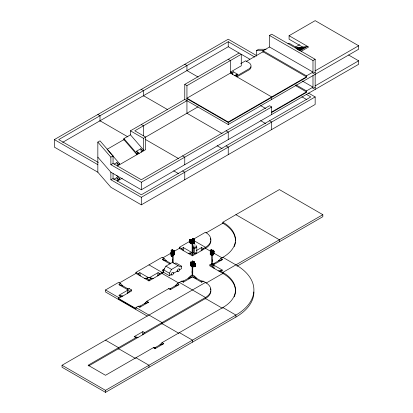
<?xml version="1.0" encoding="UTF-8"?>
<svg xmlns="http://www.w3.org/2000/svg" width="413" height="413" viewBox="0 0 413 413"><rect width="100%" height="100%" fill="white"/><g stroke="black" fill="none" stroke-linecap="round" stroke-linejoin="round"><path stroke-width="0.62" d="M129.414 291.222L127.679 290.215L127.245 293.478L129.414 291.222L131.587 289.967L131.587 290.969L118.552 298.496L135.934 308.537M144.627 332.625L142.888 331.624L142.454 334.886L144.627 332.625L205.478 297.494A18.44 10.645 0 0 0 205.478 282.435L203.304 281.181L201.131 280.933L195.7 277.794M159.841 273.654L158.102 272.652L157.668 275.915L159.841 273.654L163.646 271.46M203.304 248.559L201.57 247.557L201.131 250.82L203.304 248.559L205.478 247.304A18.44 10.645 0 0 0 205.478 232.251L194.069 238.838M192.133 253.582L192.747 253.582L192.133 253.582L192.133 244.171M192.737 253.623L192.747 244.171M192.747 266.127L192.737 276.209L192.221 276.039M211.693 264.872L212.308 264.872L211.693 264.872L211.693 254.836M212.297 264.919L212.308 261.109M237.578 74.226L234.754 75.605L237.578 74.226L233.231 71.717L232.581 74.35L231.492 72.719L230.408 72.094L241.269 65.822L241.269 54.279L186.939 85.646L184.766 84.391L184.766 99.445L130.436 130.813L130.436 134.829L143.476 149.883L142.392 150.513L141.303 152.144L140.833 148.716L136.486 151.225L138.045 153.022L139.129 153.399L136.486 151.225M147.302 316.105L105.511 291.976L105.511 289.967L118.552 297.494L118.552 299.002L135.934 309.038L135.934 307.53L138.107 306.276L139.847 307.282L140.281 306.028L145.737 302.874M146.801 301.258L148.541 302.264L144.627 303.519L146.801 301.258L168.535 288.713L170.275 289.714L170.708 288.46L176.681 285.011M153.321 347.684L155.061 348.686L155.494 347.431L153.321 347.684L105.511 375.288L88.124 365.247L135.934 337.643L138.107 337.395L134.199 336.641L142.888 331.624M181.575 281.181L183.31 282.187L183.749 280.933L181.575 281.181L177.229 283.695L175.055 285.951L178.963 284.696L177.229 283.695M234.254 296.833A43.029 24.842 0 0 0 222.865 273.406L209.825 265.874L209.825 264.872L211.998 263.618L213.738 264.619L214.171 263.365L219.608 260.231M171.338 274.547L169.356 275.693L163.703 272.43L163.703 269.921L165.876 266.158L172.397 262.389L180.218 266.906L181.524 266.158L181.524 268.667L179.541 269.813M169.356 275.693L169.356 273.184L171.529 269.415L178.044 265.652M114.21 164.085L116.931 162.521L117.395 165.943L118.485 164.312L119.569 163.687L107.793 150.089M113.668 179.459L116.931 177.575L117.395 181.002L118.485 179.371L119.569 178.741L116.626 175.344M172.572 259.849L172.391 261.037L172.572 255.461M192.737 266.173L192.174 266.215M192.133 272.399L192.257 272.229C191.74 271.062 193.139 271.062 192.623 272.229L192.133 272.435M212.308 259.849L212.489 261.037M190.269 276.163L188.096 278.424L192.004 277.169L190.269 276.163L192.437 274.908L194.611 276.163L196.784 278.424L192.876 277.169L194.611 276.163M220.692 258.6L218.518 260.856L222.431 259.601L220.692 258.6L222.865 257.345L235.906 264.872A61.47 35.487 0 0 1 235.906 315.062L235.906 317.065L105.511 392.35L62.048 367.255L62.048 365.247L205.478 282.435M162.015 342.666L159.841 344.922L163.754 343.668L162.015 342.666L222.865 307.53L235.906 315.062L105.511 390.342L62.048 365.247M308.475 93.075L315.16 96.936L315.16 104.463L141.303 204.843L110.88 187.275L97.84 172.221L54.371 147.126L54.371 139.594L228.234 39.22L256.447 55.507M254.821 57.082L228.234 41.728L58.718 139.594L98.335 162.469M62.626 142.361L228.234 46.746L249.839 59.219M184.766 84.391L239.096 53.019M263.004 52.27L263.004 50.763L306.467 75.858L312.987 72.094L269.524 46.999L269.524 35.456L271.697 34.202L315.16 59.296L315.16 89.409M97.84 172.221L97.84 142.103L100.013 140.848L113.048 155.907L113.048 163.434L141.303 179.748L269.524 105.718L271.697 106.972L271.697 114.504M256.483 56.158L256.483 50.51L258.657 49.255L266.106 49.255M240.727 63.623L245.616 60.799L247.79 62.053A8.152 4.703 0 0 1 247.79 69.585L236.928 75.858L235.838 75.228M263.004 50.763L269.524 46.999M303.054 47.283L289.085 39.22L289.085 35.709L315.16 20.65L358.629 45.745L358.629 49.255L228.234 124.54L184.766 99.445M246.163 61.491L263.004 51.764L306.467 76.859L228.234 122.031L186.939 98.191L230.408 73.096L271.697 96.936L271.697 99.445M231.492 72.719L233.231 71.717M186.939 100.7L134.783 130.813L145.65 137.085L145.65 149.635L117.395 165.943M123.915 140.1L123.915 138.592L130.436 134.829M287.995 43.861L289.085 43.236L297.778 48.254M107.075 149.32L123.915 139.594L136.956 154.653L136.956 153.651L123.915 138.592M295.187 47.237L299.626 44.676M296.147 48.44L297.778 47.5M296.147 48.946L298.862 47.376M297.231 48.817L299.952 47.252M297.231 49.323L301.036 47.123M271.697 106.972L141.303 182.257L110.88 164.689L110.88 157.162L113.048 155.907M130.436 130.813L143.476 138.34L198.085 106.812M297.778 49.508L302.12 46.999M298.32 49.694L303.209 46.875L303.209 47.376M298.32 50.2L304.293 46.746M299.404 50.071L305.383 46.623M299.404 50.577L306.467 46.499M299.952 50.763L307.556 46.37M301.036 51.393L308.64 46.999L289.085 35.709M110.88 164.689L113.048 163.434M136.956 153.651L138.045 153.022M269.524 35.456L312.987 60.551L315.16 59.296M97.84 157.162L110.88 172.221L110.88 179.748L113.048 178.493L141.303 194.802L310.813 96.936L306.353 94.36M117.395 181.002L122.289 178.179M315.16 70.84L358.629 45.745M315.16 72.342L312.987 73.597L312.987 60.551M295.884 84.799L306.467 90.912L312.987 87.148L302.399 81.036M315.16 85.894L358.629 60.799L358.629 64.314L141.303 189.784L110.88 172.221M271.697 111.995L306.467 91.918L295.326 85.481M271.697 112.496L306.467 92.419L306.467 90.912M315.16 87.401L312.987 88.656L312.987 75.605M110.88 179.748L141.303 197.311L315.16 96.936M194.007 243.19L192.267 244.197L189.484 242.586L189.484 239.777L191.049 240.428M171.318 252.761L171.318 250.469L172.706 249.664L172.882 250.913M172.882 249.767L171.318 250.469M190.119 242.756C192.572 245.425 189.097 236.809 192.437 240.03C191.364 243.448 196.314 238.848 192.437 241.233M192.437 239.617L192.613 238.373L194.007 239.173L194.007 243.391L192.613 244.197L191.513 243.556M171.674 250.65A0.676 0.392 -60 0 0 171.534 251.119L171.142 250.846A0.614 0.356 -60 0 1 171.41 250.226A0.614 0.356 -60 0 1 171.885 250.061M190.181 239.927L191.049 239.426M191.57 239.525L192.437 239.024L193.31 239.525L194.007 239.173M189.268 240.98L189.701 240.733A0.676 0.392 60 0 1 190.181 240.454A0.676 0.392 60 0 1 190.656 241.285L190.181 241.507A0.614 0.356 60 0 0 189.743 240.758L189.701 240.733A0.676 0.392 60 0 0 189.268 240.98L189.743 240.758A0.614 0.356 60 0 1 190.398 240.696A0.614 0.356 60 0 1 190.398 241.569A0.614 0.356 60 0 1 189.743 240.758A0.614 0.356 60 0 0 189.309 241.006M190.656 240.531L191.136 240.304A0.614 0.356 60 0 1 191.787 240.247A0.614 0.356 60 0 1 191.787 241.115A0.614 0.356 60 0 1 191.136 240.304L191.09 240.278A0.676 0.392 60 0 1 191.57 240.005A0.676 0.392 60 0 1 192.05 240.831L191.617 241.084A0.614 0.356 60 0 0 191.136 240.304A0.614 0.356 60 0 0 190.703 240.557L190.656 240.531A0.676 0.392 60 0 1 191.136 240.252A0.676 0.392 60 0 1 191.617 241.084L192.05 240.831M105.511 289.967L118.552 282.435L120.725 283.695L122.898 285.951L118.985 284.696L120.725 283.695M119.094 283.127L135.934 273.406L135.934 272.399L162.015 257.345L164.188 258.6L166.362 260.856L162.448 259.601L164.188 258.6M179.402 248.812L179.402 247.304L189.722 241.347M222.865 257.345A43.029 24.842 0 0 0 222.865 222.209L279.369 189.588L322.832 214.683L322.832 216.691L237.021 266.235M172.36 252.828L171.488 253.329L171.663 256.287L171.663 253.479L173.052 252.673L172.36 252.828L171.142 252.1A0.614 0.356 -60 0 1 171.576 251.347M192.267 244.197L192.267 240.18L193.31 239.525L193.31 241.249M171.488 255.637L170.621 255.136L170.621 252.828L171.488 252.322L171.488 250.567L173.052 251.471L173.052 255.487L172.882 254.836M173.052 251.471L174.446 250.67L174.446 254.682L171.663 256.287M171.576 252.348L171.534 252.374A0.676 0.392 -60 0 1 171.674 251.904M189.268 242.235L189.743 242.013A0.676 0.392 60 0 1 190.181 241.708A0.676 0.392 60 0 1 190.656 242.539L190.223 242.787A0.676 0.392 60 0 0 189.743 241.961A0.676 0.392 60 0 0 189.268 242.235L189.309 242.261A0.614 0.356 60 0 1 189.743 242.013A0.614 0.356 60 0 1 190.398 241.951A0.614 0.356 60 0 1 190.398 242.823A0.614 0.356 60 0 1 189.743 242.013L189.743 242.013A0.614 0.356 60 0 1 190.181 242.761L190.656 242.539M193.743 239.803L194.224 239.576L193.785 239.829M162.557 258.032L170.708 253.329M173.966 251.445L179.402 248.311L192.437 255.838L205.478 248.311A18.44 10.645 0 0 0 210.878 240.779M191.09 241.533L190.656 241.786L191.136 241.559A0.614 0.356 60 0 1 191.787 241.502A0.614 0.356 60 0 1 191.787 242.369A0.614 0.356 60 0 1 191.136 241.559L191.09 241.533A0.676 0.392 60 0 1 191.57 241.259A0.676 0.392 60 0 1 192.05 242.085L191.57 242.312A0.614 0.356 60 0 0 191.136 241.559A0.676 0.392 60 0 0 190.656 241.786A0.614 0.356 60 0 1 191.136 241.559A0.676 0.392 60 0 1 191.617 242.338L191.617 242.338M206.025 232.937L222.865 223.216A43.029 24.842 0 0 1 235.467 240.779M189.484 242.586L189.66 239.679L191.049 240.48L189.484 239.777M171.663 252.926L172.185 252.627L172.706 252.926M174.622 251.847A0.614 0.356 -60 0 0 174.183 251.594L174.663 251.822L174.183 251.594A0.614 0.356 -60 0 0 173.749 252.348L173.315 252.1M171.488 253.381L172.882 252.575M192.437 241.285L193.831 240.48M173.708 252.374L173.749 252.348A0.676 0.392 -60 0 1 174.183 251.548A0.676 0.392 -60 0 1 174.663 251.822M174.059 251.243A0.676 0.392 60 0 1 174.663 252.126L174.229 252.374A0.676 0.392 60 0 0 174.09 251.904M193.743 241.058L194.224 240.831A0.676 0.392 60 0 0 193.867 240.092A0.614 0.356 60 0 1 194.177 240.805M135.934 272.399L138.107 273.654L139.847 272.652L148.541 277.67L146.801 278.672L144.627 278.424L148.541 277.67M173.228 253.907A0.614 0.356 -60 0 0 172.794 253.654L173.274 253.881A0.676 0.392 -60 0 0 172.794 253.603L172.794 253.654A0.614 0.356 -60 0 0 172.36 254.408L172.314 254.434A0.676 0.392 -60 0 1 172.794 253.603A0.676 0.392 -60 0 0 172.36 253.355A0.676 0.392 -60 0 0 171.88 254.181L172.36 254.408M173.274 253.381A0.676 0.392 -60 0 1 173.749 252.549A0.676 0.392 -60 0 1 174.229 252.828L174.183 252.854A0.614 0.356 -60 0 0 173.749 253.603L173.315 253.355M179.402 247.304L181.575 248.559L183.31 247.557L192.004 252.575L190.269 253.582L188.096 253.329L192.004 252.575M192.83 242.085L193.31 242.312A0.614 0.356 -60 0 1 193.743 241.559L193.785 241.533A0.676 0.392 -60 0 0 193.31 241.259A0.676 0.392 -60 0 0 192.83 242.085L193.31 242.312M173.708 253.628L173.749 253.603A0.676 0.392 -60 0 1 174.183 252.802A0.676 0.392 -60 0 1 174.663 253.076L174.622 253.102A0.614 0.356 -60 0 0 174.183 252.854L174.663 253.076M194.224 241.786L193.743 241.559A0.676 0.392 -60 0 1 194.224 241.786L194.177 241.811A0.614 0.356 -60 0 0 193.743 241.559A0.676 0.392 -60 0 0 193.263 242.338M174.663 253.381L174.183 253.603L174.663 253.381A0.676 0.392 60 0 0 174.059 252.498M193.743 242.312L194.224 242.085L193.785 242.338M192.05 243.34L191.617 243.593A0.676 0.392 60 0 0 191.136 242.761A0.676 0.392 60 0 0 190.656 243.04L191.136 242.813A0.614 0.356 60 0 1 191.787 242.756A0.614 0.356 60 0 1 191.787 243.624A0.614 0.356 60 0 1 191.136 242.813L191.09 242.787A0.676 0.392 60 0 1 191.57 242.514A0.676 0.392 60 0 1 192.05 243.34L191.57 243.567A0.614 0.356 60 0 0 191.136 242.813A0.614 0.356 60 0 0 190.703 243.066M171.88 255.435L171.927 255.41A0.676 0.392 -60 0 1 172.36 254.609A0.676 0.392 -60 0 1 172.835 254.883L173.274 255.136A0.676 0.392 -60 0 0 172.794 254.857A0.676 0.392 -60 0 0 172.314 255.688L171.88 255.435L172.36 255.662A0.614 0.356 -60 0 1 172.794 254.909L172.835 254.883A0.614 0.356 -60 0 1 173.228 255.162M173.274 254.635L173.749 254.857A0.614 0.356 -60 0 1 174.183 254.109L174.229 254.083A0.676 0.392 -60 0 0 173.749 253.804A0.676 0.392 -60 0 0 173.274 254.635L173.708 254.883A0.676 0.392 -60 0 1 174.183 254.057A0.676 0.392 -60 0 1 174.663 254.331L174.622 254.356A0.614 0.356 -60 0 0 174.183 254.109L174.663 254.331M194.177 243.066A0.614 0.356 -60 0 0 193.743 242.813L194.224 243.04L193.743 242.813A0.614 0.356 -60 0 0 193.31 243.567L192.876 243.314M192.437 244.042L193.31 243.541M171.488 256.189L174.446 254.48M193.31 252.828L193.31 247.81L194.394 247.18M193.31 247.81L194.611 248.559L196.784 247.304L196.784 252.322L192.437 254.836L190.269 253.582M118.985 284.696L127.679 289.714L129.414 288.713L131.587 289.967M118.985 295.238L122.898 295.987L120.725 296.24L118.985 295.238L127.679 290.215M149.408 277.67L153.321 278.424L151.148 278.672L149.408 277.67L158.102 272.652M163.754 270.892L162.448 270.143L164.622 268.889M196.134 250.696L201.57 247.557M174.57 263.644L175.871 262.895L181.524 266.158M118.552 297.494L120.725 296.24M146.801 278.672L148.974 279.926L151.148 278.672M135.934 273.406L148.974 280.933L163.646 272.461M213.562 254.682L211.823 255.487L210.434 254.682L210.434 250.469L211.823 249.664L211.998 250.319L212.871 250.82L213.562 250.67L213.562 254.682L212.174 255.487L210.434 254.48M193.31 266.127L192.267 266.777L190.873 265.977L190.873 261.961L191.57 262.11L192.437 261.61L193.31 262.11L194.007 261.759L194.007 263.479M192.437 262.203L192.613 260.959L194.007 261.759M210.821 251.378A0.614 0.356 -60 0 1 210.821 250.665A0.676 0.392 -60 0 0 210.651 251.119L210.258 250.846A0.614 0.356 -60 0 1 210.527 250.226A0.614 0.356 -60 0 1 211.002 250.061M211.998 249.767L210.434 250.469M211.998 250.319L211.131 250.82L210.609 250.567L210.434 254.682M190.656 263.117L191.136 262.89A0.614 0.356 60 0 1 191.787 262.833A0.614 0.356 60 0 1 191.787 263.7A0.614 0.356 60 0 1 191.136 262.89L191.09 262.864A0.676 0.392 60 0 1 191.57 262.591A0.676 0.392 60 0 1 192.05 263.417L191.57 263.644A0.614 0.356 60 0 0 191.136 262.89A0.614 0.356 60 0 0 190.703 263.138L190.656 263.117A0.676 0.392 60 0 1 191.136 262.838A0.676 0.392 60 0 1 191.617 263.67L191.57 263.644M212.287 250.603L213.392 250.164L213.392 254.584M210.609 251.77L211.998 252.524M211.998 250.97L213.392 250.164M173.455 273.323L177.425 271.031L176.996 270.851A1.538 0.888 -60 0 0 178.044 271.176M190.656 263.417L190.703 263.391A0.614 0.356 -60 0 1 191.023 262.72A0.676 0.392 -60 0 0 190.656 263.417L191.136 263.644M213 251.021L212.519 250.794A0.614 0.356 -60 0 0 212.086 250.541M211.131 251.992L211.131 250.82L211.998 251.321L212.871 250.82A0.614 0.356 -60 0 0 212.406 250.877M190.873 261.961L192.267 262.766L193.31 262.11L193.31 263.866M211.998 255.384L211.998 251.321L213.392 250.567M210.821 251.243A0.676 0.392 -60 0 0 210.217 252.126L210.697 252.348L210.258 252.1A0.614 0.356 -60 0 1 210.806 251.3M211.998 251.372L213.562 250.67M193.743 262.389L194.224 262.162A0.676 0.392 60 0 0 193.743 261.331A0.676 0.392 60 0 0 193.263 261.61L193.31 261.635A0.614 0.356 60 0 1 193.743 261.383A0.614 0.356 60 0 1 194.177 262.136L194.224 262.162M190.656 264.372L191.136 264.144A0.614 0.356 60 0 1 191.787 264.088A0.614 0.356 60 0 1 191.787 264.955A0.614 0.356 60 0 1 191.136 264.144L191.09 264.119A0.676 0.392 60 0 1 191.57 263.845A0.676 0.392 60 0 1 192.05 264.671L191.617 264.924A0.614 0.356 60 0 0 191.136 264.144A0.614 0.356 60 0 0 190.703 264.397L190.703 264.397A0.676 0.392 60 0 1 191.136 264.093A0.676 0.392 60 0 1 191.617 264.924L192.05 264.671M210.217 253.076L210.697 252.854A0.614 0.356 60 0 1 211.348 252.792A0.614 0.356 60 0 1 211.348 253.665A0.614 0.356 60 0 1 210.697 252.854L210.651 252.828A0.676 0.392 60 0 1 211.131 252.549A0.676 0.392 60 0 1 211.606 253.381L211.172 253.628A0.614 0.356 60 0 0 210.697 252.854A0.676 0.392 60 0 0 210.217 253.076L210.258 253.102A0.614 0.356 60 0 1 210.697 252.854A0.676 0.392 60 0 1 211.172 253.628L211.606 253.381M210.821 253.887A0.614 0.356 -60 0 1 210.821 253.174A0.676 0.392 -60 0 0 210.651 253.628L210.258 253.355A0.614 0.356 -60 0 1 210.806 252.555M213.738 251.847A0.614 0.356 -60 0 0 213.304 251.594L213.779 251.822L213.304 251.594A0.614 0.356 -60 0 0 212.871 252.348L212.432 252.1M213.392 251.724L214.259 251.223L214.259 253.53L213.304 254.109A0.614 0.356 -60 0 0 212.871 254.857L212.39 254.635A0.676 0.392 -60 0 1 212.871 253.804A0.676 0.392 -60 0 1 213.345 254.083L213.779 254.331L213.304 254.109A0.614 0.356 -60 0 1 213.738 254.356M212.871 252.348L212.824 252.374A0.676 0.392 -60 0 1 213.304 251.548A0.676 0.392 -60 0 1 213.779 251.822M192.964 265.926L192.613 265.523L192.613 264.217L193.134 263.917L193.656 264.217M192.964 264.119L193.831 263.618L194.699 264.119C196.02 262.549 196.02 267.738 194.699 266.426L193.831 266.927L192.964 266.426L192.964 264.119L193.831 264.619L194.699 264.119L194.699 266.426M190.703 265.652A0.614 0.356 60 0 1 191.136 265.399A0.614 0.356 60 0 0 191.787 266.209A0.614 0.356 60 0 0 191.787 265.342A0.614 0.356 60 0 0 191.136 265.399L190.656 265.626L191.09 265.373A0.676 0.392 60 0 1 191.57 265.1A0.676 0.392 60 0 1 192.05 265.926L191.57 266.153A0.614 0.356 60 0 0 191.136 265.399L191.09 265.373M210.258 254.356A0.614 0.356 60 0 1 210.697 254.109A0.614 0.356 60 0 0 211.348 254.919A0.614 0.356 60 0 0 211.348 254.047A0.614 0.356 60 0 0 210.697 254.109L210.217 254.331L210.651 254.083A0.676 0.392 60 0 1 211.131 253.804A0.676 0.392 60 0 1 211.606 254.635L211.131 254.857A0.614 0.356 60 0 0 210.697 254.109L210.651 254.083M192.964 264.619L192.613 264.217M212.39 253.381L212.871 253.603A0.614 0.356 -60 0 1 213.304 252.854L213.345 252.828A0.676 0.392 -60 0 0 212.871 252.549A0.676 0.392 -60 0 0 212.39 253.381L212.871 253.603M213.779 253.076L213.304 252.854A0.676 0.392 -60 0 1 213.779 253.076L213.738 253.102A0.614 0.356 -60 0 0 213.304 252.854A0.676 0.392 -60 0 0 212.824 253.628M192.613 265.523L193.134 265.223M195.179 264.47L195.612 264.217L195.179 264.47A0.676 0.392 60 0 0 195.163 264.32M195.132 264.645A0.676 0.392 60 0 1 195.612 265.476L195.179 265.724A0.676 0.392 60 0 0 195.163 265.574M182.66 281.558L189.18 277.794M139.847 307.282L148.541 302.264M170.275 289.714L178.963 284.696M183.31 282.187L192.004 277.169M213.738 264.619L222.431 259.601M209.825 264.872L211.998 266.127L213.738 265.125L222.431 270.143L220.692 271.145L218.518 270.897L222.431 270.143M192.876 277.169L201.57 282.187L203.304 281.181M322.832 214.683L222.865 272.399L220.692 271.145M206.025 283.127L222.865 273.406M88.676 365.933L205.478 298.496A18.44 10.645 0 0 0 210.878 290.969M154.379 348.076L161.519 343.957M155.061 348.686L163.754 343.668M194.631 244.837L195.148 244.775M192.876 252.575L194.611 253.582L196.784 253.329L195.112 253.004M211.998 263.618L214.171 263.365M168.535 288.713L170.708 288.46M138.107 306.276L140.281 306.028M256.483 50.51L263.938 50.51M192.133 271.429L192.747 271.429M192.257 272.229L192.623 272.229M121.809 285.321L127.245 288.46L129.414 288.713M162.448 270.143L163.569 270.355M193.31 243.04L194.007 243.391M348.598 55.012L358.629 60.799M301.888 96.802L306.911 99.698M228.234 59.296L230.408 60.551L230.408 73.096M260.582 105.578L265.626 108.49M184.766 64.314L186.939 65.569L186.939 70.587L198.116 77.04M269.524 120.777L271.697 122.031L271.697 129.558M260.582 120.632L265.611 123.539M186.939 98.692L228.234 122.532L306.467 77.365L306.467 75.858M226.061 130.813L228.234 132.067L228.234 139.594M222.148 133.575L186.939 113.25L186.939 85.646M141.303 89.409L143.476 90.664L143.476 96.183M143.476 95.682L167.508 109.553M226.061 145.872L228.234 147.126L228.234 154.653M217.119 145.727L222.148 148.628M141.303 124.54L143.476 125.795L143.476 135.831M182.592 155.907L184.766 157.162L184.766 164.689M145.712 139.63L178.684 158.669M97.84 114.504L100.013 115.759L100.013 121.277M100.013 120.777L127.953 136.909M182.592 170.967L184.766 172.221L184.766 179.748M173.651 170.822L178.684 173.723M235.906 214.683L279.369 239.777L279.369 241.786M54.371 139.594L97.84 164.689M192.437 238.471L193.831 239.277L193.831 242.715M213.392 250.717L214.259 251.223M194.069 240.717L205.478 247.304L205.478 248.311L210.914 251.445M191.049 239.277L192.437 240.077M190.873 239.375L192.267 240.18M214.171 253.329L222.323 258.032M190.181 241.507L190.223 241.533A0.676 0.392 60 0 0 189.743 240.707M195.917 246.804L196.784 247.304M174.446 250.67L173.749 250.82L172.882 250.319L172.009 250.82L172.009 253.159M192.437 261.057L193.831 261.863L193.831 264.191M195.395 263.768L193.831 263.066L195.22 263.866L195.22 266.679L194.296 266.142M174.663 252.126L174.622 252.1A0.614 0.356 60 0 0 174.074 251.3A0.614 0.356 -60 0 0 173.331 251.961A0.614 0.356 -60 0 0 173.863 252.266A0.614 0.356 -60 0 0 174.059 251.316M194.699 263.69L194.657 263.67A0.676 0.392 60 0 1 195.132 263.391A0.676 0.392 60 0 1 195.612 264.217A0.614 0.356 60 0 0 195.132 263.442A0.614 0.356 60 0 0 194.699 263.69A0.614 0.356 60 0 0 194.322 263.726M191.049 261.863L192.437 262.663L192.437 266.679L190.873 265.776M195.612 265.476L195.571 265.451A0.614 0.356 60 0 0 195.132 264.697M172.835 253.628L173.274 253.881M174.446 254.682L174.271 250.567L172.882 251.372L172.882 253.092M170.621 252.828L171.663 253.479M191.136 264.898L190.703 264.645A0.676 0.392 -60 0 1 191.012 263.933M191.09 264.924L190.656 264.671A0.614 0.356 -60 0 1 191.023 263.974M191.57 266.127L192.437 266.628M165.272 260.231L170.708 263.365M162.448 259.601L170.058 263.995M165.876 266.158L171.529 269.415M163.703 269.921L169.356 273.184M148.974 264.872L162.015 272.399L162.015 273.406L178.855 283.127M179.402 282.435L205.478 297.494L205.478 299.002M205.478 298.496L222.323 308.222M135.934 307.53L162.015 322.589L162.015 324.091M179.402 332.625L192.437 340.152L192.437 342.16M162.015 323.591L178.855 333.317M134.199 336.641L135.934 337.643M105.511 340.152L118.552 347.684L118.552 349.186M135.934 357.72L148.974 365.247L148.974 367.255M118.552 348.686L135.392 358.412M211.998 266.127L214.171 268.383L213.738 265.125M181.575 248.559L183.749 250.82L183.31 247.557M138.107 273.654L140.281 275.915L139.847 272.652M140.833 148.716L142.392 150.513M116.931 162.521L118.485 164.312M97.84 142.103L110.88 157.162M116.931 177.575L118.485 179.371M212.432 261.037L212.308 254.836M201.131 280.933L201.57 282.187M127.245 288.46L127.679 289.714M236.928 75.858L236.928 76.859L247.79 70.587A8.152 4.703 0 0 0 251.052 66.823M228.234 41.728L228.234 46.746M228.234 122.031L228.234 124.54M222.865 222.209L222.865 223.717M222.865 273.907L222.865 272.399A43.029 24.842 0 0 1 222.865 307.53M212.174 251.471L212.174 255.487M211.823 252.673L211.823 255.487M194.611 248.559L194.611 253.582M193.831 264.619L193.831 266.927M192.613 238.373L192.613 239.519M192.613 241.383L192.613 244.197M192.613 260.959L192.613 262.105M192.437 254.836L192.437 255.838M192.267 262.766L192.267 266.777M192.133 266.127L192.133 276.163M173.186 254.836L173.186 262.988M172.572 261.109L172.572 262.363M172.448 259.679L172.448 261.037M148.974 279.926L148.974 280.933M143.476 138.34L143.476 150.89M141.303 182.257L141.303 189.784M141.303 197.311L141.303 204.843M119.569 163.687L119.569 164.689M119.569 178.741L119.569 179.748M113.048 173.475L113.048 178.493M105.511 390.342L105.511 392.35M210.475 238.564A18.44 10.645 0 0 1 210.78 239.669M210.475 288.754A18.44 10.645 0 0 1 210.78 289.859M253.907 291.976A61.47 35.487 0 0 1 235.906 317.065M235.42 241.956A43.029 24.842 0 0 1 234.254 246.644M171.101 252.126A0.676 0.392 -60 0 1 171.576 251.295M171.705 252.632A0.614 0.356 -60 0 1 171.705 251.92M171.705 251.378A0.614 0.356 -60 0 1 171.705 250.665M171.101 250.872A0.676 0.392 -60 0 1 171.452 250.133A0.676 0.392 -60 0 1 171.989 250.077M174.059 252.57A0.614 0.356 -60 0 1 173.863 253.52A0.614 0.356 -60 0 1 173.331 253.215A0.614 0.356 -60 0 1 174.059 252.57A0.614 0.356 60 0 1 174.622 253.355M173.274 252.126A0.676 0.392 -60 0 1 173.749 251.295A0.676 0.392 -60 0 1 174.229 251.574M174.059 251.92A0.614 0.356 60 0 1 174.059 252.632M174.059 253.174A0.614 0.356 60 0 1 174.059 253.887M174.09 253.159A0.676 0.392 60 0 1 174.229 253.628M194.286 263.68A0.676 0.392 60 0 1 194.822 263.731M190.656 265.626A0.676 0.392 60 0 1 191.136 265.347A0.676 0.392 60 0 1 191.617 266.178M194.208 263.262A0.676 0.392 60 0 0 193.867 262.678A0.614 0.356 60 0 1 194.162 263.251M193 261.605A0.614 0.356 60 0 1 193.687 262.105M192.897 261.62A0.676 0.392 60 0 1 193.723 262.1M212.282 250.954A0.676 0.392 -60 0 1 212.932 250.779M212.086 250.495A0.676 0.392 -60 0 1 212.566 250.768M212.39 252.126A0.676 0.392 -60 0 1 212.871 251.295A0.676 0.392 -60 0 1 213.345 251.574M212.824 254.883A0.676 0.392 -60 0 1 213.304 254.057A0.676 0.392 -60 0 1 213.779 254.331M210.651 252.374A0.676 0.392 -60 0 1 210.888 251.76M210.821 252.632A0.614 0.356 -60 0 1 211.017 251.677M211.244 250.293A0.614 0.356 -60 0 0 210.914 250.536A0.676 0.392 -60 0 1 211.255 250.242M210.217 250.872A0.676 0.392 -60 0 1 210.573 250.133A0.676 0.392 -60 0 1 211.11 250.077M210.217 253.381A0.676 0.392 -60 0 1 210.821 252.498M210.217 254.331A0.676 0.392 60 0 1 210.697 254.057A0.676 0.392 60 0 1 211.172 254.883M171.679 274.805A1.538 0.888 -60 0 1 170.91 274.361M193.527 239.241A0.614 0.356 60 0 1 193.614 239.375M193.434 239.091A0.676 0.392 60 0 1 193.645 239.354M193.325 238.931A0.614 0.356 60 0 1 193.8 238.838A0.614 0.356 60 0 1 194.177 239.55M193.284 238.89A0.676 0.392 60 0 1 193.805 238.791A0.676 0.392 60 0 1 194.224 239.576M193.867 241.347A0.676 0.392 60 0 1 194.224 242.085M193.857 241.388A0.614 0.356 60 0 1 194.177 242.059M193.263 243.593A0.676 0.392 -60 0 1 193.743 242.761A0.676 0.392 -60 0 1 194.224 243.04M192.83 243.34A0.676 0.392 -60 0 1 193.31 242.514A0.676 0.392 -60 0 1 193.785 242.787M195.984 245.601A1.538 0.888 0 0 1 196.227 246.871A1.538 0.888 0 0 1 194.012 246.959A1.538 0.888 0 0 1 193.96 245.673M173.481 273.055L173.445 273.401A1.538 0.888 -60 0 1 172.397 274.939A1.538 0.888 -60 0 1 171.349 274.614L171.307 274.309A1.538 0.888 -60 0 1 172.397 272.43A1.538 0.888 -60 0 1 173.481 273.055M179.567 269.544L179.531 269.89A1.538 0.888 -60 0 1 178.483 271.424A1.538 0.888 -60 0 1 177.43 271.104L177.394 270.799A1.538 0.888 -60 0 1 178.483 268.915A1.538 0.888 -60 0 1 179.567 269.544M172.474 254.325A0.614 0.356 -60 0 0 172.665 253.375A0.614 0.356 -60 0 0 171.937 254.016A0.614 0.356 -60 0 0 172.474 254.325M172.474 255.58A0.614 0.356 -60 0 0 172.665 254.63A0.614 0.356 -60 0 0 171.937 255.275A0.614 0.356 -60 0 0 172.474 255.58M172.009 250.34A0.614 0.356 -60 0 0 171.793 250.536A0.676 0.392 -60 0 1 172.009 250.293M173.863 254.775A0.614 0.356 -60 0 0 174.059 253.825A0.614 0.356 -60 0 0 173.331 254.47A0.614 0.356 -60 0 0 173.863 254.775M212.979 252.266A0.614 0.356 -60 0 0 213.175 251.316A0.614 0.356 -60 0 0 212.447 251.961A0.614 0.356 -60 0 0 212.979 252.266M212.979 253.52A0.614 0.356 -60 0 0 213.175 252.57A0.614 0.356 -60 0 0 212.447 253.215A0.614 0.356 -60 0 0 212.979 253.52M212.979 254.775A0.614 0.356 -60 0 0 213.175 253.825A0.614 0.356 -60 0 0 212.447 254.47A0.614 0.356 -60 0 0 212.979 254.775M193.423 242.23A0.614 0.356 -60 0 0 193.614 241.28A0.614 0.356 -60 0 0 192.892 241.925A0.614 0.356 -60 0 0 193.423 242.23M193.423 243.484A0.614 0.356 -60 0 0 193.614 242.534A0.614 0.356 -60 0 0 192.892 243.18A0.614 0.356 -60 0 0 193.423 243.484"/></g></svg>
